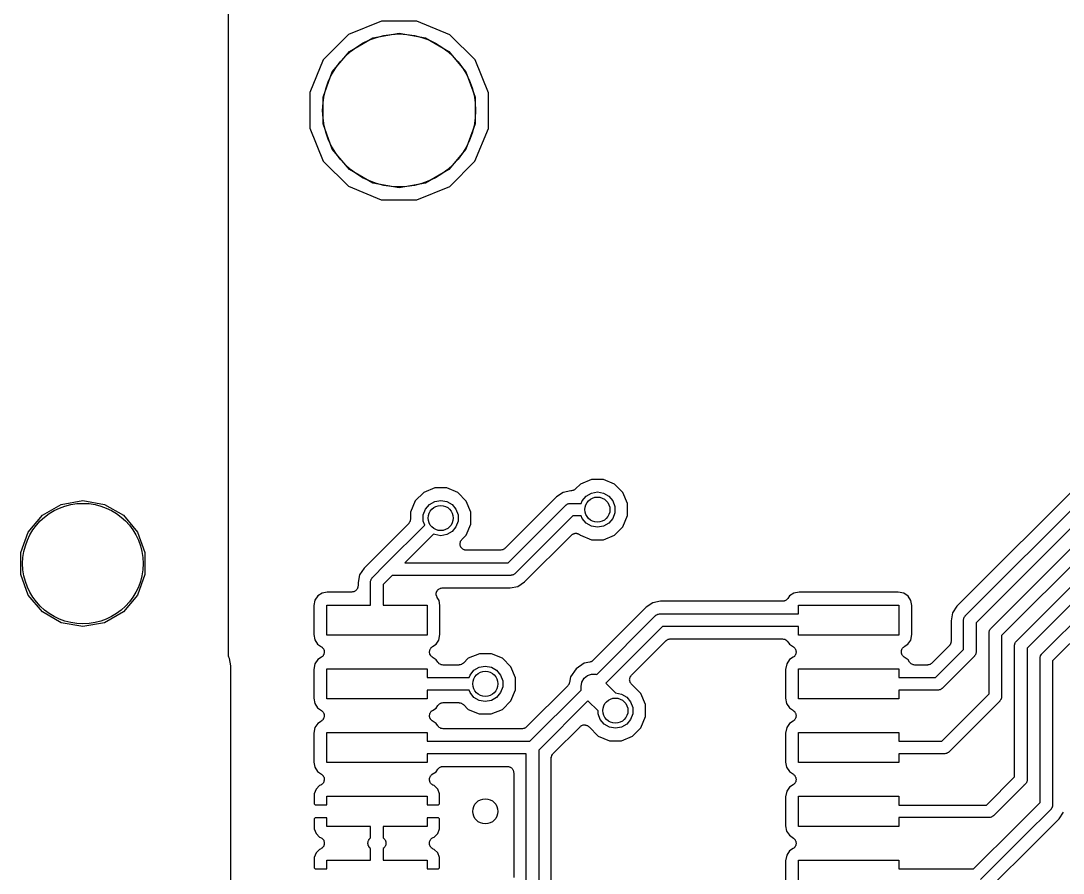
# Model space of a CAD drawing. Extents: x 95 to 175, y -109.5 to -62.3.
# Drawn here: x 95.01 to 115.78, y -100.29 to -83.31 of the extents above; entities that cross this region are included whole.
import ezdxf

# ---------------------------------------------------------------- set-up
doc = ezdxf.new("R2010")
doc.units = 0
doc.header["$MEASUREMENT"] = 0
doc.layers.add('BLACK', color=7, linetype='CONTINUOUS')

msp = doc.modelspace()

# ---------------------------------------------------------------- linework, layer by layer
at = {"layer": 'Black'}
for p, q in [((99.15, -85.4777), (99.15, -74.984)), ((128.239, -80.3993), (113.663, -94.9761)), ((113.831, -95.1616), (128.526, -80.4662)), ((128.739, -80.6064), (114.044, -95.3018)), ((114.339, -95.4156), (129.034, -80.7202)), ((129.247, -80.8604), (114.552, -95.5558)), ((114.847, -95.6696), (129.542, -80.9742)), ((129.755, -81.1144), (115.06, -95.8098)), ((115.355, -95.9236), (130.177, -81.1012)), ((130.39, -81.2414), (115.568, -96.0638)), ((102.197, -83.3177), (101.542, -83.5884)), ((102.906, -83.3183), (102.197, -83.3177)), ((103.561, -83.5902), (102.906, -83.3183)), ((101.542, -83.5884), (101.04, -84.0893)), ((101.561, -83.9219), (102.024, -83.6549)), ((102.024, -83.6549), (102.55, -83.5621)), ((102.55, -83.5621), (103.076, -83.6549)), ((103.076, -83.6549), (103.539, -83.9219)), ((104.062, -84.0919), (103.561, -83.5902)), ((101.04, -84.0893), (100.768, -84.744)), ((101.218, -84.3311), (101.561, -83.9219)), ((103.539, -83.9219), (103.882, -84.3311)), ((104.332, -84.7471), (104.062, -84.0919)), ((101.036, -84.833), (101.218, -84.3311)), ((103.882, -84.3311), (104.064, -84.833)), ((100.768, -84.744), (100.768, -85.4529)), ((101.036, -85.367), (101.036, -84.833)), ((104.064, -84.833), (104.064, -85.367)), ((104.332, -85.456), (104.332, -84.7471)), ((99.15, -95.9475), (99.15, -85.4777)), ((100.768, -85.4529), (101.038, -86.1081)), ((101.218, -85.8689), (101.036, -85.367)), ((104.064, -85.367), (103.882, -85.8689)), ((104.06, -86.1107), (104.332, -85.456)), ((101.561, -86.2781), (101.218, -85.8689)), ((103.882, -85.8689), (103.539, -86.2781)), ((101.038, -86.1081), (101.539, -86.6098)), ((103.558, -86.6116), (104.06, -86.1107)), ((102.024, -86.5451), (101.561, -86.2781)), ((103.539, -86.2781), (103.076, -86.5451)), ((102.55, -86.6379), (102.024, -86.5451)), ((103.076, -86.5451), (102.55, -86.6379)), ((101.539, -86.6098), (102.194, -86.8817)), ((102.903, -86.8823), (103.558, -86.6116)), ((102.194, -86.8817), (102.903, -86.8823)), ((106.161, -92.541), (106.063, -92.6385)), ((106.381, -92.4499), (106.161, -92.541)), ((106.62, -92.4501), (106.381, -92.4499)), ((106.84, -92.5416), (106.62, -92.4501)), ((107.009, -92.7106), (106.84, -92.5416)), ((103.039, -92.709), (102.87, -92.8777)), ((103.259, -92.6179), (103.039, -92.709)), ((103.498, -92.6181), (103.259, -92.6179)), ((103.718, -92.7096), (103.498, -92.6181)), ((103.887, -92.8786), (103.718, -92.7096)), ((105.685, -92.7935), (104.656, -93.8224)), ((105.816, -92.7058), (105.685, -92.7935)), ((105.971, -92.675), (105.816, -92.7058)), ((105.975, -92.675), (105.971, -92.675)), ((105.98, -92.6741), (105.975, -92.675)), ((105.985, -92.6745), (105.98, -92.6741)), ((106.001, -92.6703), (105.985, -92.6745)), ((106.017, -92.6675), (106.001, -92.6703)), ((106.022, -92.6647), (106.017, -92.6675)), ((106.027, -92.6633), (106.022, -92.6647)), ((106.041, -92.6539), (106.027, -92.6633)), ((106.055, -92.6458), (106.041, -92.6539)), ((106.059, -92.6416), (106.055, -92.6458)), ((106.063, -92.6385), (106.059, -92.6416)), ((106.196, -92.8743), (106.274, -92.7809)), ((106.274, -92.7809), (106.38, -92.7199)), ((106.38, -92.7199), (106.5, -92.6987)), ((106.5, -92.6987), (106.62, -92.7199)), ((106.62, -92.7199), (106.726, -92.7809)), ((106.726, -92.7809), (106.804, -92.8743)), ((107.1, -92.9312), (107.009, -92.7106)), ((95.4434, -93.1638), (95.8208, -92.9459)), ((95.8208, -92.9459), (96.25, -92.8702)), ((96.25, -92.8702), (96.6792, -92.9459)), ((96.6792, -92.9459), (97.0566, -93.1638)), ((102.87, -92.8777), (102.778, -93.0981)), ((103.074, -93.0423), (103.152, -92.9489)), ((103.152, -92.9489), (103.258, -92.8879)), ((103.258, -92.8879), (103.378, -92.8667)), ((103.378, -92.8667), (103.498, -92.8879)), ((103.498, -92.8879), (103.604, -92.9489)), ((103.604, -92.9489), (103.682, -93.0423)), ((103.978, -93.0992), (103.887, -92.8786)), ((104.723, -94.109), (105.871, -92.9616)), ((105.871, -92.9616), (105.875, -92.9585)), ((105.875, -92.9585), (105.879, -92.9542)), ((105.879, -92.9542), (105.893, -92.9461)), ((105.893, -92.9461), (105.906, -92.9367)), ((105.906, -92.9367), (105.911, -92.9353)), ((105.911, -92.9353), (105.916, -92.9325)), ((105.916, -92.9325), (105.932, -92.9297)), ((105.932, -92.9297), (105.948, -92.9255)), ((105.948, -92.9255), (105.954, -92.926)), ((105.954, -92.926), (105.959, -92.925)), ((105.959, -92.925), (106.177, -92.925)), ((106.177, -92.925), (106.196, -92.8743)), ((106.804, -92.8743), (106.846, -92.989)), ((106.846, -92.989), (106.846, -93.111)), ((107.1, -93.1699), (107.1, -92.9312)), ((95.1633, -93.4976), (95.4434, -93.1638)), ((97.0566, -93.1638), (97.3367, -93.4976)), ((102.778, -93.0981), (102.778, -93.236)), ((103.032, -93.157), (103.074, -93.0423)), ((103.032, -93.279), (103.032, -93.157)), ((103.682, -93.0423), (103.724, -93.157)), ((103.724, -93.157), (103.724, -93.279)), ((103.978, -93.3379), (103.978, -93.0992)), ((106.011, -93.175), (104.863, -94.3224)), ((106.177, -93.175), (106.011, -93.175)), ((106.196, -93.2257), (106.177, -93.175)), ((106.274, -93.3191), (106.196, -93.2257)), ((106.804, -93.2257), (106.726, -93.3191)), ((106.846, -93.111), (106.804, -93.2257)), ((107.008, -93.3903), (107.1, -93.1699)), ((102.741, -93.3243), (102.097, -93.9688)), ((102.274, -94.1456), (103.061, -93.3583)), ((102.744, -93.3198), (102.741, -93.3243)), ((102.749, -93.3163), (102.744, -93.3198)), ((102.757, -93.3022), (102.749, -93.3163)), ((102.766, -93.2887), (102.757, -93.3022)), ((102.768, -93.2835), (102.766, -93.2887)), ((102.77, -93.2788), (102.768, -93.2835)), ((102.773, -93.2626), (102.77, -93.2788)), ((102.778, -93.2468), (102.773, -93.2626)), ((102.778, -93.236), (102.777, -93.2414)), ((102.777, -93.2414), (102.778, -93.2468)), ((103.061, -93.3583), (103.032, -93.279)), ((103.682, -93.3937), (103.604, -93.4871)), ((103.724, -93.279), (103.682, -93.3937)), ((103.886, -93.5583), (103.978, -93.3379)), ((106.38, -93.3801), (106.274, -93.3191)), ((106.5, -93.4013), (106.38, -93.3801)), ((106.62, -93.3801), (106.5, -93.4013)), ((106.726, -93.3191), (106.62, -93.3801)), ((106.839, -93.559), (107.008, -93.3903)), ((95.0143, -93.9071), (95.1633, -93.4976)), ((97.3367, -93.4976), (97.4857, -93.9071)), ((103.237, -93.536), (102.664, -94.109)), ((103.258, -93.5481), (103.237, -93.536)), ((103.378, -93.5693), (103.258, -93.5481)), ((103.498, -93.5481), (103.378, -93.5693)), ((103.604, -93.4871), (103.498, -93.5481)), ((103.799, -93.6455), (103.886, -93.5583)), ((105.049, -94.4905), (105.982, -93.5574)), ((105.982, -93.5574), (105.991, -93.5511)), ((105.991, -93.5511), (105.999, -93.5433)), ((105.999, -93.5433), (106.009, -93.5387)), ((106.009, -93.5387), (106.018, -93.5325)), ((106.018, -93.5325), (106.028, -93.5296)), ((106.028, -93.5296), (106.038, -93.525)), ((106.038, -93.525), (106.049, -93.5241)), ((106.049, -93.5241), (106.059, -93.5213)), ((106.059, -93.5213), (106.07, -93.5222)), ((106.07, -93.5222), (106.081, -93.5213)), ((106.081, -93.5213), (106.092, -93.5241)), ((106.092, -93.5241), (106.103, -93.525)), ((106.103, -93.525), (106.113, -93.5297)), ((106.113, -93.5297), (106.123, -93.5325)), ((106.123, -93.5325), (106.132, -93.5388)), ((106.132, -93.5388), (106.142, -93.5434)), ((106.142, -93.5434), (106.15, -93.5512)), ((106.15, -93.5512), (106.159, -93.5575)), ((106.159, -93.5575), (106.16, -93.5584)), ((106.16, -93.5584), (106.38, -93.6499)), ((106.619, -93.6501), (106.839, -93.559)), ((103.763, -93.723), (103.764, -93.7177)), ((103.764, -93.7393), (103.763, -93.723)), ((103.764, -93.7123), (103.77, -93.6969)), ((103.764, -93.7177), (103.764, -93.7123)), ((103.764, -93.7557), (103.764, -93.7393)), ((103.766, -93.7608), (103.764, -93.7557)), ((103.767, -93.7662), (103.766, -93.7608)), ((103.773, -93.7811), (103.767, -93.7662)), ((103.77, -93.6969), (103.774, -93.6811)), ((103.779, -93.7965), (103.773, -93.7811)), ((103.774, -93.6811), (103.777, -93.6766)), ((103.777, -93.6766), (103.779, -93.6715)), ((103.779, -93.6715), (103.79, -93.6589)), ((103.783, -93.8007), (103.779, -93.7965)), ((103.785, -93.8056), (103.783, -93.8007)), ((103.796, -93.8172), (103.785, -93.8056)), ((103.79, -93.6589), (103.799, -93.6455)), ((103.807, -93.8298), (103.796, -93.8172)), ((103.812, -93.8325), (103.807, -93.8298)), ((103.816, -93.8363), (103.812, -93.8325)), ((103.83, -93.8433), (103.816, -93.8363)), ((103.845, -93.8515), (103.83, -93.8433)), ((103.85, -93.8524), (103.845, -93.8515)), ((104.611, -93.8515), (104.595, -93.8543)), ((104.615, -93.8487), (104.611, -93.8515)), ((104.621, -93.8473), (104.615, -93.8487)), ((104.634, -93.8379), (104.621, -93.8473)), ((104.648, -93.8298), (104.634, -93.8379)), ((104.652, -93.8255), (104.648, -93.8298)), ((104.656, -93.8224), (104.652, -93.8255)), ((106.38, -93.6499), (106.619, -93.6501)), ((95.0143, -94.3429), (95.0143, -93.9071)), ((97.4857, -93.9071), (97.4857, -94.3429)), ((102.097, -93.9688), (101.851, -94.2151)), ((102.097, -93.9688), (102.097, -93.9688)), ((102.097, -93.9688), (102.097, -93.9688)), ((103.855, -93.8547), (103.85, -93.8524)), ((103.871, -93.8562), (103.855, -93.8547)), ((103.887, -93.859), (103.871, -93.8562)), ((104.568, -93.859), (103.887, -93.859)), ((104.573, -93.858), (104.568, -93.859)), ((104.579, -93.8585), (104.573, -93.858)), ((104.595, -93.8543), (104.579, -93.8585)), ((101.851, -94.2151), (101.763, -94.3464)), ((102.019, -94.4006), (102.274, -94.1456)), ((102.274, -94.1456), (102.274, -94.1456)), ((102.664, -94.109), (104.15, -94.109)), ((104.15, -94.109), (104.723, -94.109)), ((95.1633, -94.7524), (95.0143, -94.3429)), ((97.4857, -94.3429), (97.3367, -94.7524)), ((101.763, -94.3464), (101.732, -94.5013)), ((101.982, -94.4781), (101.987, -94.4623)), ((101.987, -94.4623), (101.99, -94.4462)), ((101.99, -94.4462), (101.992, -94.4415)), ((101.992, -94.4415), (101.994, -94.4362)), ((101.994, -94.4362), (102.003, -94.4228)), ((102.003, -94.4228), (102.011, -94.4087)), ((102.011, -94.4087), (102.015, -94.4051)), ((102.015, -94.4051), (102.019, -94.4006)), ((102.414, -94.359), (102.232, -94.5408)), ((104.15, -94.359), (102.414, -94.359)), ((104.775, -94.359), (104.15, -94.359)), ((104.78, -94.358), (104.775, -94.359)), ((104.786, -94.3585), (104.78, -94.358)), ((104.802, -94.3543), (104.786, -94.3585)), ((104.818, -94.3515), (104.802, -94.3543)), ((104.823, -94.3487), (104.818, -94.3515)), ((104.828, -94.3473), (104.823, -94.3487)), ((104.841, -94.3379), (104.828, -94.3473)), ((104.855, -94.3298), (104.841, -94.3379)), ((104.859, -94.3255), (104.855, -94.3298)), ((104.863, -94.3224), (104.859, -94.3255)), ((101.659, -94.6796), (101.65, -94.6851)), ((101.669, -94.6759), (101.659, -94.6796)), ((101.678, -94.6689), (101.669, -94.6759)), ((101.687, -94.6634), (101.678, -94.6689)), ((101.694, -94.655), (101.687, -94.6634)), ((101.703, -94.648), (101.694, -94.655)), ((101.708, -94.6385), (101.703, -94.648)), ((101.715, -94.6302), (101.708, -94.6385)), ((101.719, -94.6199), (101.715, -94.6302)), ((101.724, -94.6104), (101.719, -94.6199)), ((101.726, -94.5996), (101.724, -94.6104)), ((101.73, -94.5894), (101.726, -94.5996)), ((101.732, -94.5677), (101.73, -94.5784)), ((101.73, -94.5784), (101.73, -94.5894)), ((101.732, -94.5013), (101.732, -94.5677)), ((101.983, -94.4836), (101.982, -94.4781)), ((101.982, -94.489), (101.983, -94.4836)), ((101.982, -94.95), (101.982, -94.489)), ((102.232, -94.5408), (102.232, -94.95)), ((103.297, -94.6947), (103.302, -94.6768)), ((103.302, -94.6768), (103.304, -94.6744)), ((103.304, -94.6744), (103.305, -94.6715)), ((103.305, -94.6715), (103.317, -94.6572)), ((103.317, -94.6572), (103.329, -94.6422)), ((103.329, -94.6422), (103.331, -94.6406)), ((103.331, -94.6406), (103.333, -94.6382)), ((103.333, -94.6382), (103.35, -94.6289)), ((103.35, -94.6289), (103.365, -94.6187)), ((103.365, -94.6187), (103.368, -94.6181)), ((103.368, -94.6181), (103.371, -94.6165)), ((103.371, -94.6165), (103.389, -94.6133)), ((103.389, -94.6133), (103.408, -94.6091)), ((103.408, -94.6091), (103.411, -94.6095)), ((103.411, -94.6095), (103.414, -94.609)), ((103.414, -94.609), (104.763, -94.609)), ((104.763, -94.609), (104.918, -94.5782)), ((104.918, -94.5782), (105.049, -94.4905)), ((95.4434, -95.0862), (95.1633, -94.7524)), ((97.3367, -94.7524), (97.0566, -95.0862)), ((100.872, -94.8509), (100.85, -94.9625)), ((100.929, -94.7674), (100.872, -94.8509)), ((101.015, -94.7121), (100.929, -94.7674)), ((101.119, -94.6927), (101.015, -94.7121)), ((101.607, -94.6927), (101.119, -94.6927)), ((101.618, -94.6908), (101.607, -94.6927)), ((101.629, -94.6908), (101.618, -94.6908)), ((101.639, -94.687), (101.629, -94.6908)), ((101.65, -94.6851), (101.639, -94.687)), ((103.29, -94.7182), (103.291, -94.7153)), ((103.291, -94.737), (103.29, -94.7182)), ((103.291, -94.7123), (103.297, -94.6947)), ((103.291, -94.7153), (103.291, -94.7123)), ((103.291, -94.7557), (103.291, -94.737)), ((103.292, -94.7586), (103.291, -94.7557)), ((103.292, -94.7616), (103.292, -94.7586)), ((103.299, -94.7789), (103.292, -94.7616)), ((103.305, -94.7965), (103.299, -94.7789)), ((103.307, -94.7988), (103.305, -94.7965)), ((103.309, -94.8016), (103.307, -94.7988)), ((103.345, -94.8581), (103.309, -94.8016)), ((103.364, -94.9617), (103.345, -94.8581)), ((107.759, -94.875), (107.604, -94.9058)), ((110.19, -94.875), (107.759, -94.875)), ((110.207, -94.872), (110.19, -94.875)), ((110.224, -94.8704), (110.207, -94.872)), ((110.228, -94.8683), (110.224, -94.8704)), ((110.233, -94.8675), (110.228, -94.8683)), ((110.247, -94.8589), (110.233, -94.8675)), ((110.263, -94.8516), (110.247, -94.8589)), ((110.266, -94.8481), (110.263, -94.8516)), ((110.27, -94.8458), (110.266, -94.8481)), ((110.281, -94.8327), (110.27, -94.8458)), ((110.293, -94.8205), (110.281, -94.8327)), ((110.329, -94.7674), (110.293, -94.8205)), ((110.415, -94.7121), (110.329, -94.7674)), ((110.519, -94.6927), (110.415, -94.7121)), ((112.494, -94.6927), (110.519, -94.6927)), ((112.606, -94.7153), (112.494, -94.6927)), ((112.69, -94.7723), (112.606, -94.7153)), ((112.745, -94.8581), (112.69, -94.7723)), ((112.764, -94.9617), (112.745, -94.8581)), ((95.8208, -95.3041), (95.4434, -95.0862)), ((97.0566, -95.0862), (96.6792, -95.3041)), ((100.85, -94.9625), (100.85, -95.5383)), ((101.107, -95.55), (101.107, -94.95)), ((101.107, -94.95), (101.982, -94.95)), ((102.232, -94.95), (103.107, -94.95)), ((103.107, -94.95), (103.107, -95.55)), ((103.364, -95.5375), (103.364, -94.9617)), ((107.473, -94.9935), (106.412, -96.0546)), ((107.604, -94.9058), (107.473, -94.9935)), ((110.507, -95.125), (110.507, -94.95)), ((110.507, -94.95), (112.507, -94.95)), ((112.507, -94.95), (112.507, -95.55)), ((112.764, -95.5375), (112.764, -94.9617)), ((113.663, -94.9761), (113.575, -95.1074)), ((96.25, -95.3798), (95.8208, -95.3041)), ((96.6792, -95.3041), (96.25, -95.3798)), ((106.488, -96.3315), (107.658, -95.1616)), ((107.658, -95.1616), (107.663, -95.1585)), ((107.663, -95.1585), (107.666, -95.1542)), ((107.666, -95.1542), (107.681, -95.1461)), ((107.681, -95.1461), (107.694, -95.1367)), ((107.694, -95.1367), (107.699, -95.1353)), ((107.699, -95.1353), (107.704, -95.1325)), ((107.704, -95.1325), (107.72, -95.1297)), ((107.72, -95.1297), (107.736, -95.1255)), ((107.736, -95.1255), (107.741, -95.126)), ((107.741, -95.126), (107.747, -95.125)), ((107.747, -95.125), (110.507, -95.125)), ((113.575, -95.1074), (113.544, -95.2623)), ((113.544, -95.2623), (113.544, -95.6779)), ((113.794, -95.2391), (113.799, -95.2233)), ((113.795, -95.2446), (113.794, -95.2391)), ((113.794, -95.25), (113.795, -95.2446)), ((113.794, -95.8332), (113.794, -95.25)), ((113.799, -95.2233), (113.802, -95.2072)), ((113.802, -95.2072), (113.804, -95.2025)), ((113.804, -95.2025), (113.806, -95.1972)), ((113.806, -95.1972), (113.815, -95.1838)), ((113.815, -95.1838), (113.823, -95.1697)), ((113.823, -95.1697), (113.827, -95.1661)), ((113.827, -95.1661), (113.831, -95.1616)), ((114.044, -95.3018), (114.044, -95.885)), ((107.799, -95.375), (106.666, -96.5078)), ((110.507, -95.375), (107.799, -95.375)), ((110.507, -95.55), (110.507, -95.375)), ((114.302, -95.4931), (114.307, -95.4773)), ((114.303, -95.4986), (114.302, -95.4931)), ((114.302, -95.504), (114.303, -95.4986)), ((114.302, -96.7222), (114.302, -95.504)), ((114.307, -95.4773), (114.31, -95.4612)), ((114.31, -95.4612), (114.312, -95.4565)), ((114.312, -95.4565), (114.314, -95.4512)), ((114.314, -95.4512), (114.323, -95.4378)), ((114.323, -95.4378), (114.331, -95.4237)), ((114.331, -95.4237), (114.335, -95.4201)), ((114.335, -95.4201), (114.339, -95.4156)), ((100.85, -95.5383), (100.869, -95.6419)), ((100.869, -95.6419), (100.924, -95.7277)), ((103.107, -95.55), (101.107, -95.55)), ((103.285, -95.7326), (103.342, -95.6491)), ((103.342, -95.6491), (103.364, -95.5375)), ((107.178, -96.3495), (107.866, -95.6616)), ((107.866, -95.6616), (107.87, -95.6585)), ((107.87, -95.6585), (107.874, -95.6542)), ((107.874, -95.6542), (107.888, -95.6461)), ((107.888, -95.6461), (107.901, -95.6367)), ((107.901, -95.6367), (107.906, -95.6353)), ((107.906, -95.6353), (107.911, -95.6325)), ((107.911, -95.6325), (107.927, -95.6297)), ((107.927, -95.6297), (107.943, -95.6255)), ((107.943, -95.6255), (107.948, -95.626)), ((107.948, -95.626), (107.954, -95.625)), ((107.954, -95.625), (110.19, -95.625)), ((110.19, -95.625), (110.209, -95.6283)), ((110.209, -95.6283), (110.227, -95.6306)), ((110.227, -95.6306), (110.23, -95.632)), ((110.23, -95.632), (110.233, -95.6325)), ((110.233, -95.6325), (110.249, -95.6419)), ((110.249, -95.6419), (110.266, -95.6505)), ((110.266, -95.6505), (110.268, -95.6527)), ((110.268, -95.6527), (110.27, -95.6542)), ((110.27, -95.6542), (110.282, -95.6686)), ((110.282, -95.6686), (110.295, -95.6824)), ((110.295, -95.6824), (110.324, -95.7277)), ((112.507, -95.55), (110.507, -95.55)), ((112.685, -95.7326), (112.742, -95.6491)), ((112.742, -95.6491), (112.764, -95.5375)), ((113.536, -95.7206), (113.534, -95.7254)), ((113.539, -95.7046), (113.536, -95.7206)), ((113.544, -95.6888), (113.539, -95.7046)), ((113.544, -95.6779), (113.543, -95.6833)), ((113.543, -95.6833), (113.544, -95.6888)), ((114.552, -95.5558), (114.552, -96.774)), ((114.815, -95.7313), (114.818, -95.7152)), ((114.818, -95.7152), (114.82, -95.7105)), ((114.82, -95.7105), (114.822, -95.7052)), ((114.822, -95.7052), (114.831, -95.6918)), ((114.831, -95.6918), (114.839, -95.6777)), ((114.839, -95.6777), (114.843, -95.6741)), ((114.843, -95.6741), (114.847, -95.6696)), ((100.924, -95.7277), (101.005, -95.7825)), ((101.005, -95.7825), (101.015, -95.7923)), ((101.015, -95.7923), (101.026, -95.8008)), ((101.026, -95.8008), (101.03, -95.8074)), ((101.03, -95.8074), (101.036, -95.8128)), ((101.036, -95.8128), (101.042, -95.8255)), ((101.042, -95.8255), (101.049, -95.8373)), ((101.049, -95.8373), (101.051, -95.8449)), ((101.053, -95.9227), (101.05, -95.9297)), ((101.051, -95.8449), (101.054, -95.8519)), ((101.055, -95.9088), (101.053, -95.9227)), ((101.054, -95.8519), (101.056, -95.8659)), ((101.059, -95.8951), (101.055, -95.9088)), ((101.056, -95.8659), (101.059, -95.8797)), ((101.059, -95.8797), (101.058, -95.8874)), ((101.058, -95.8874), (101.059, -95.8951)), ((103.155, -95.8749), (103.159, -95.8612)), ((103.156, -95.8826), (103.155, -95.8749)), ((103.155, -95.8903), (103.156, -95.8826)), ((103.158, -95.9041), (103.155, -95.8903)), ((103.16, -95.9181), (103.158, -95.9041)), ((103.159, -95.8612), (103.161, -95.8473)), ((103.163, -95.9251), (103.16, -95.9181)), ((103.161, -95.8473), (103.164, -95.8403)), ((103.165, -95.9327), (103.163, -95.9251)), ((103.164, -95.8403), (103.166, -95.8328)), ((103.166, -95.8328), (103.174, -95.8212)), ((103.174, -95.8212), (103.18, -95.8087)), ((103.18, -95.8087), (103.186, -95.8034)), ((103.186, -95.8034), (103.191, -95.7969)), ((103.191, -95.7969), (103.202, -95.7888)), ((103.202, -95.7888), (103.212, -95.7792)), ((103.212, -95.7792), (103.285, -95.7326)), ((104.148, -95.9199), (103.928, -96.011)), ((104.387, -95.9201), (104.148, -95.9199)), ((104.607, -96.0116), (104.387, -95.9201)), ((110.324, -95.7277), (110.405, -95.7825)), ((110.405, -95.7825), (110.415, -95.7923)), ((110.415, -95.7923), (110.426, -95.8008)), ((110.426, -95.8008), (110.43, -95.8074)), ((110.43, -95.8074), (110.436, -95.8128)), ((110.436, -95.8128), (110.442, -95.8255)), ((110.442, -95.8255), (110.449, -95.8373)), ((110.449, -95.8373), (110.451, -95.8449)), ((110.453, -95.9227), (110.45, -95.9297)), ((110.451, -95.8449), (110.454, -95.8519)), ((110.455, -95.9088), (110.453, -95.9227)), ((110.454, -95.8519), (110.456, -95.8659)), ((110.459, -95.8951), (110.455, -95.9088)), ((110.456, -95.8659), (110.459, -95.8797)), ((110.459, -95.8797), (110.458, -95.8874)), ((110.458, -95.8874), (110.459, -95.8951)), ((112.555, -95.8749), (112.559, -95.8612)), ((112.556, -95.8826), (112.555, -95.8749)), ((112.555, -95.8903), (112.556, -95.8826)), ((112.558, -95.9041), (112.555, -95.8903)), ((112.56, -95.9181), (112.558, -95.9041)), ((112.559, -95.8612), (112.561, -95.8473)), ((112.563, -95.9251), (112.56, -95.9181)), ((112.561, -95.8473), (112.564, -95.8403)), ((112.565, -95.9327), (112.563, -95.9251)), ((112.564, -95.8403), (112.566, -95.8328)), ((112.566, -95.8328), (112.574, -95.8212)), ((112.574, -95.8212), (112.58, -95.8087)), ((112.58, -95.8087), (112.586, -95.8034)), ((112.586, -95.8034), (112.591, -95.7969)), ((112.591, -95.7969), (112.602, -95.7888)), ((112.602, -95.7888), (112.612, -95.7792)), ((112.612, -95.7792), (112.685, -95.7326)), ((113.507, -95.7663), (113.165, -96.1084)), ((113.232, -96.395), (113.794, -95.8332)), ((113.511, -95.7618), (113.507, -95.7663)), ((113.515, -95.7582), (113.511, -95.7618)), ((113.523, -95.7441), (113.515, -95.7582)), ((113.532, -95.7307), (113.523, -95.7441)), ((113.534, -95.7254), (113.532, -95.7307)), ((114.036, -95.9278), (114.034, -95.9325)), ((114.039, -95.9117), (114.036, -95.9278)), ((114.044, -95.8959), (114.039, -95.9117)), ((114.044, -95.885), (114.043, -95.8904)), ((114.043, -95.8904), (114.044, -95.8959)), ((114.81, -95.7471), (114.815, -95.7313)), ((114.811, -95.7526), (114.81, -95.7471)), ((114.81, -95.758), (114.811, -95.7526)), ((114.81, -98.3732), (114.81, -95.758)), ((115.06, -95.8098), (115.06, -98.433)), ((115.347, -95.9317), (115.351, -95.9281)), ((115.351, -95.9281), (115.355, -95.9236)), ((99.1526, -95.9623), (99.15, -95.9475)), ((99.1536, -95.9772), (99.1526, -95.9623)), ((99.1563, -95.9835), (99.1536, -95.9772)), ((99.1575, -95.9903), (99.1563, -95.9835)), ((99.165, -96.0032), (99.1575, -95.9903)), ((99.1711, -96.017), (99.165, -96.0032)), ((99.2, -96.1623), (99.1711, -96.017)), ((99.1711, -96.017), (99.1711, -96.017)), ((100.872, -96.1209), (100.85, -96.2325)), ((100.929, -96.0373), (100.872, -96.1209)), ((101.002, -95.9908), (100.929, -96.0373)), ((101.012, -95.9812), (101.002, -95.9908)), ((101.023, -95.9731), (101.012, -95.9812)), ((101.028, -95.9666), (101.023, -95.9731)), ((101.034, -95.9613), (101.028, -95.9666)), ((101.04, -95.9488), (101.034, -95.9613)), ((101.048, -95.9372), (101.04, -95.9488)), ((101.05, -95.9297), (101.048, -95.9372)), ((103.172, -95.9445), (103.165, -95.9327)), ((103.178, -95.9572), (103.172, -95.9445)), ((103.184, -95.9626), (103.178, -95.9572)), ((103.188, -95.9692), (103.184, -95.9626)), ((103.199, -95.9777), (103.188, -95.9692)), ((103.209, -95.9875), (103.199, -95.9777)), ((103.29, -96.0423), (103.209, -95.9875)), ((103.319, -96.0876), (103.29, -96.0423)), ((103.332, -96.1014), (103.319, -96.0876)), ((103.344, -96.1158), (103.332, -96.1014)), ((103.346, -96.1173), (103.344, -96.1158)), ((103.348, -96.1195), (103.346, -96.1173)), ((103.365, -96.1281), (103.348, -96.1195)), ((103.381, -96.1375), (103.365, -96.1281)), ((103.789, -96.1347), (103.784, -96.1375)), ((103.794, -96.1333), (103.789, -96.1347)), ((103.808, -96.1239), (103.794, -96.1333)), ((103.822, -96.1158), (103.808, -96.1239)), ((103.826, -96.1116), (103.822, -96.1158)), ((103.83, -96.1085), (103.826, -96.1116)), ((103.928, -96.011), (103.83, -96.1085)), ((104.776, -96.1806), (104.607, -96.0116)), ((106.236, -96.1111), (106.074, -96.219)), ((106.348, -96.0888), (106.236, -96.1111)), ((106.362, -96.0834), (106.348, -96.0888)), ((106.376, -96.0795), (106.362, -96.0834)), ((106.382, -96.0755), (106.376, -96.0795)), ((106.388, -96.0731), (106.382, -96.0755)), ((106.4, -96.0632), (106.388, -96.0731)), ((106.412, -96.0546), (106.4, -96.0632)), ((110.272, -96.1209), (110.25, -96.2325)), ((110.329, -96.0373), (110.272, -96.1209)), ((110.402, -95.9908), (110.329, -96.0373)), ((110.412, -95.9812), (110.402, -95.9908)), ((110.423, -95.9731), (110.412, -95.9812)), ((110.428, -95.9666), (110.423, -95.9731)), ((110.434, -95.9613), (110.428, -95.9666)), ((110.44, -95.9488), (110.434, -95.9613)), ((110.448, -95.9372), (110.44, -95.9488)), ((110.45, -95.9297), (110.448, -95.9372)), ((112.572, -95.9445), (112.565, -95.9327)), ((112.578, -95.9572), (112.572, -95.9445)), ((112.584, -95.9626), (112.578, -95.9572)), ((112.588, -95.9692), (112.584, -95.9626)), ((112.599, -95.9777), (112.588, -95.9692)), ((112.609, -95.9875), (112.599, -95.9777)), ((112.69, -96.0423), (112.609, -95.9875)), ((112.719, -96.0876), (112.69, -96.0423)), ((112.732, -96.1014), (112.719, -96.0876)), ((112.744, -96.1158), (112.732, -96.1014)), ((112.746, -96.1173), (112.744, -96.1158)), ((112.748, -96.1195), (112.746, -96.1173)), ((112.765, -96.1281), (112.748, -96.1195)), ((112.781, -96.1375), (112.765, -96.1281)), ((113.124, -96.1347), (113.12, -96.1375)), ((113.13, -96.1333), (113.124, -96.1347)), ((113.143, -96.1239), (113.13, -96.1333)), ((113.157, -96.1158), (113.143, -96.1239)), ((113.161, -96.1115), (113.157, -96.1158)), ((113.165, -96.1084), (113.161, -96.1115)), ((114.007, -95.9734), (113.372, -96.6084)), ((114.011, -95.9689), (114.007, -95.9734)), ((114.015, -95.9653), (114.011, -95.9689)), ((114.023, -95.9512), (114.015, -95.9653)), ((114.032, -95.9378), (114.023, -95.9512)), ((114.034, -95.9325), (114.032, -95.9378)), ((115.318, -96.0011), (115.323, -95.9853)), ((115.319, -96.0066), (115.318, -96.0011)), ((115.318, -96.012), (115.319, -96.0066)), ((115.318, -98.679), (115.318, -96.012)), ((115.323, -95.9853), (115.326, -95.9692)), ((115.326, -95.9692), (115.328, -95.9645)), ((115.328, -95.9645), (115.33, -95.9592)), ((115.33, -95.9592), (115.339, -95.9458)), ((115.339, -95.9458), (115.347, -95.9317)), ((115.568, -96.0638), (115.568, -98.679)), ((99.2, -99.1557), (99.2, -96.1623)), ((100.85, -96.2325), (100.85, -96.8083)), ((101.107, -96.82), (101.107, -96.22)), ((101.107, -96.22), (103.107, -96.22)), ((103.107, -96.22), (103.107, -96.395)), ((103.384, -96.138), (103.381, -96.1375)), ((103.387, -96.1394), (103.384, -96.138)), ((103.405, -96.1417), (103.387, -96.1394)), ((103.424, -96.145), (103.405, -96.1417)), ((103.742, -96.145), (103.424, -96.145)), ((103.747, -96.1441), (103.742, -96.145)), ((103.752, -96.1445), (103.747, -96.1441)), ((103.768, -96.1403), (103.752, -96.1445)), ((103.784, -96.1375), (103.768, -96.1403)), ((103.963, -96.3443), (104.041, -96.2509)), ((104.041, -96.2509), (104.147, -96.1899)), ((104.147, -96.1899), (104.267, -96.1687)), ((104.267, -96.1687), (104.387, -96.1899)), ((104.387, -96.1899), (104.493, -96.2509)), ((104.493, -96.2509), (104.571, -96.3443)), ((104.867, -96.4012), (104.776, -96.1806)), ((106.074, -96.219), (105.966, -96.3804)), ((106.301, -96.3543), (106.383, -96.3246)), ((106.383, -96.3246), (106.469, -96.3246)), ((106.469, -96.3246), (106.488, -96.3315)), ((110.25, -96.2325), (110.25, -96.8083)), ((110.507, -96.82), (110.507, -96.22)), ((110.507, -96.22), (112.507, -96.22)), ((112.507, -96.22), (112.507, -96.395)), ((112.784, -96.138), (112.781, -96.1375)), ((112.787, -96.1394), (112.784, -96.138)), ((112.805, -96.1417), (112.787, -96.1394)), ((112.824, -96.145), (112.805, -96.1417)), ((113.077, -96.145), (112.824, -96.145)), ((113.082, -96.144), (113.077, -96.145)), ((113.088, -96.1445), (113.082, -96.144)), ((113.104, -96.1403), (113.088, -96.1445)), ((113.12, -96.1375), (113.104, -96.1403)), ((103.107, -96.395), (103.944, -96.395)), ((103.944, -96.395), (103.963, -96.3443)), ((104.571, -96.3443), (104.613, -96.459)), ((104.613, -96.459), (104.613, -96.581)), ((104.867, -96.6399), (104.867, -96.4012)), ((105.918, -96.5444), (105.91, -96.5567)), ((105.928, -96.5332), (105.918, -96.5444)), ((105.931, -96.5268), (105.928, -96.5332)), ((105.935, -96.5211), (105.931, -96.5268)), ((105.939, -96.5067), (105.935, -96.5211)), ((105.944, -96.4927), (105.939, -96.5067)), ((105.966, -96.3804), (105.944, -96.4927)), ((106.176, -96.5708), (106.191, -96.4853)), ((106.191, -96.4853), (106.234, -96.4101)), ((106.234, -96.4101), (106.301, -96.3543)), ((106.666, -96.5078), (106.86, -96.7025)), ((107.141, -96.427), (107.144, -96.419)), ((107.143, -96.4405), (107.141, -96.427)), ((107.142, -96.4541), (107.143, -96.4405)), ((107.145, -96.462), (107.142, -96.4541)), ((107.144, -96.4107), (107.149, -96.3982)), ((107.144, -96.419), (107.144, -96.4107)), ((107.145, -96.4702), (107.145, -96.462)), ((107.151, -96.4826), (107.145, -96.4702)), ((107.149, -96.3982), (107.153, -96.3851)), ((107.155, -96.4955), (107.151, -96.4826)), ((107.153, -96.3851), (107.157, -96.3783)), ((107.16, -96.5021), (107.155, -96.4955)), ((107.157, -96.3783), (107.161, -96.3706)), ((107.164, -96.5096), (107.16, -96.5021)), ((107.161, -96.3706), (107.17, -96.3606)), ((107.173, -96.5192), (107.164, -96.5096)), ((107.17, -96.3606), (107.178, -96.3495)), ((107.181, -96.53), (107.173, -96.5192)), ((107.186, -96.5328), (107.181, -96.53)), ((107.367, -96.714), (107.186, -96.5328)), ((112.507, -96.395), (113.232, -96.395)), ((103.944, -96.645), (103.107, -96.645)), ((103.107, -96.645), (103.107, -96.82)), ((103.963, -96.6957), (103.944, -96.645)), ((104.041, -96.7891), (103.963, -96.6957)), ((104.571, -96.6957), (104.493, -96.7891)), ((104.613, -96.581), (104.571, -96.6957)), ((104.775, -96.8603), (104.867, -96.6399)), ((105.91, -96.5567), (105.088, -97.3784)), ((105.155, -97.665), (106.177, -96.643)), ((106.176, -96.6216), (106.176, -96.5708)), ((106.178, -96.6324), (106.176, -96.6216)), ((106.177, -96.643), (106.178, -96.6324)), ((106.86, -96.7025), (106.978, -96.7233)), ((106.978, -96.7233), (107.084, -96.7843)), ((107.458, -96.9346), (107.367, -96.714)), ((113.284, -96.645), (112.507, -96.645)), ((112.507, -96.645), (112.507, -96.82)), ((113.289, -96.644), (113.284, -96.645)), ((113.295, -96.6445), (113.289, -96.644)), ((113.311, -96.6403), (113.295, -96.6445)), ((113.327, -96.6375), (113.311, -96.6403)), ((113.332, -96.6347), (113.327, -96.6375)), ((113.337, -96.6333), (113.332, -96.6347)), ((113.35, -96.6239), (113.337, -96.6333)), ((113.364, -96.6158), (113.35, -96.6239)), ((113.359, -97.665), (114.302, -96.7222)), ((113.368, -96.6115), (113.364, -96.6158)), ((113.372, -96.6084), (113.368, -96.6115)), ((100.85, -96.8083), (100.869, -96.9119)), ((100.869, -96.9119), (100.924, -96.9977)), ((103.107, -96.82), (101.107, -96.82)), ((103.285, -97.0027), (103.321, -96.9495)), ((103.321, -96.9495), (103.333, -96.9373)), ((103.333, -96.9373), (103.344, -96.9242)), ((103.344, -96.9242), (103.348, -96.9219)), ((103.348, -96.9219), (103.351, -96.9184)), ((103.351, -96.9184), (103.367, -96.9111)), ((103.367, -96.9111), (103.381, -96.9025)), ((103.381, -96.9025), (103.386, -96.9017)), ((103.386, -96.9017), (103.39, -96.8996)), ((103.39, -96.8996), (103.407, -96.898)), ((103.407, -96.898), (103.424, -96.895)), ((103.424, -96.895), (103.742, -96.895)), ((103.742, -96.895), (103.747, -96.896)), ((103.747, -96.896), (103.753, -96.8955)), ((103.753, -96.8955), (103.768, -96.8997)), ((103.768, -96.8997), (103.784, -96.9025)), ((103.784, -96.9025), (103.789, -96.9053)), ((103.789, -96.9053), (103.795, -96.9068)), ((103.795, -96.9068), (103.808, -96.9161)), ((103.808, -96.9161), (103.822, -96.9242)), ((103.822, -96.9242), (103.826, -96.9285)), ((103.826, -96.9285), (103.83, -96.9317)), ((103.83, -96.9317), (103.927, -97.0284)), ((104.147, -96.8501), (104.041, -96.7891)), ((104.267, -96.8713), (104.147, -96.8501)), ((104.387, -96.8501), (104.267, -96.8713)), ((104.493, -96.7891), (104.387, -96.8501)), ((104.606, -97.029), (104.775, -96.8603)), ((106.312, -96.8614), (105.332, -97.8418)), ((106.512, -97.061), (106.312, -96.8614)), ((107.084, -96.7843), (107.162, -96.8777)), ((107.162, -96.8777), (107.204, -96.9924)), ((107.458, -97.1733), (107.458, -96.9346)), ((110.25, -96.8083), (110.269, -96.9119)), ((110.269, -96.9119), (110.324, -96.9977)), ((112.507, -96.82), (110.507, -96.82)), ((114.515, -96.8624), (113.499, -97.8784)), ((114.519, -96.8579), (114.515, -96.8624)), ((114.523, -96.8543), (114.519, -96.8579)), ((114.531, -96.8402), (114.523, -96.8543)), ((114.54, -96.8268), (114.531, -96.8402)), ((114.542, -96.8215), (114.54, -96.8268)), ((114.544, -96.8168), (114.542, -96.8215)), ((114.547, -96.8007), (114.544, -96.8168)), ((114.552, -96.7849), (114.547, -96.8007)), ((114.552, -96.774), (114.551, -96.7794)), ((114.551, -96.7794), (114.552, -96.7849)), ((100.924, -96.9977), (101.005, -97.0525)), ((101.005, -97.0525), (101.015, -97.0623)), ((101.015, -97.0623), (101.026, -97.0708)), ((101.026, -97.0708), (101.03, -97.0774)), ((101.03, -97.0774), (101.036, -97.0828)), ((101.036, -97.0828), (101.042, -97.0955)), ((101.042, -97.0955), (101.049, -97.1073)), ((101.049, -97.1073), (101.051, -97.1149)), ((101.051, -97.1149), (101.054, -97.1219)), ((101.054, -97.1219), (101.056, -97.1359)), ((101.059, -97.1651), (101.055, -97.1788)), ((101.056, -97.1359), (101.059, -97.1497)), ((101.059, -97.1497), (101.058, -97.1574)), ((101.058, -97.1574), (101.059, -97.1651)), ((103.155, -97.1449), (103.159, -97.1312)), ((103.156, -97.1526), (103.155, -97.1449)), ((103.155, -97.1603), (103.156, -97.1526)), ((103.158, -97.1741), (103.155, -97.1603)), ((103.16, -97.1881), (103.158, -97.1741)), ((103.159, -97.1312), (103.161, -97.1173)), ((103.161, -97.1173), (103.164, -97.1103)), ((103.164, -97.1103), (103.166, -97.1028)), ((103.166, -97.1028), (103.174, -97.0912)), ((103.174, -97.0912), (103.18, -97.0787)), ((103.18, -97.0787), (103.186, -97.0734)), ((103.186, -97.0734), (103.191, -97.0669)), ((103.191, -97.0669), (103.202, -97.0588)), ((103.202, -97.0588), (103.212, -97.0492)), ((103.212, -97.0492), (103.285, -97.0027)), ((103.927, -97.0284), (104.147, -97.1199)), ((104.147, -97.1199), (104.386, -97.1201)), ((104.386, -97.1201), (104.606, -97.029)), ((106.512, -97.1144), (106.512, -97.061)), ((106.554, -97.2291), (106.512, -97.1144)), ((107.204, -97.1144), (107.162, -97.2291)), ((107.204, -96.9924), (107.204, -97.1144)), ((107.366, -97.3937), (107.458, -97.1733)), ((110.324, -96.9977), (110.405, -97.0525)), ((110.405, -97.0525), (110.415, -97.0623)), ((110.415, -97.0623), (110.426, -97.0708)), ((110.426, -97.0708), (110.43, -97.0774)), ((110.43, -97.0774), (110.436, -97.0828)), ((110.436, -97.0828), (110.442, -97.0955)), ((110.442, -97.0955), (110.449, -97.1073)), ((110.449, -97.1073), (110.451, -97.1149)), ((110.451, -97.1149), (110.454, -97.1219)), ((110.454, -97.1219), (110.456, -97.1359)), ((110.459, -97.1651), (110.455, -97.1788)), ((110.456, -97.1359), (110.459, -97.1497)), ((110.459, -97.1497), (110.458, -97.1574)), ((110.458, -97.1574), (110.459, -97.1651)), ((100.929, -97.3073), (100.872, -97.3909)), ((101.002, -97.2608), (100.929, -97.3073)), ((101.012, -97.2512), (101.002, -97.2608)), ((101.023, -97.243), (101.012, -97.2512)), ((101.028, -97.2366), (101.023, -97.243)), ((101.034, -97.2313), (101.028, -97.2366)), ((101.04, -97.2188), (101.034, -97.2313)), ((101.048, -97.2072), (101.04, -97.2188)), ((101.05, -97.1997), (101.048, -97.2072)), ((101.053, -97.1927), (101.05, -97.1997)), ((101.055, -97.1788), (101.053, -97.1927)), ((103.163, -97.1951), (103.16, -97.1881)), ((103.165, -97.2027), (103.163, -97.1951)), ((103.172, -97.2145), (103.165, -97.2027)), ((103.178, -97.2272), (103.172, -97.2145)), ((103.184, -97.2326), (103.178, -97.2272)), ((103.188, -97.2392), (103.184, -97.2326)), ((103.199, -97.2477), (103.188, -97.2392)), ((103.209, -97.2575), (103.199, -97.2477)), ((103.29, -97.3123), (103.209, -97.2575)), ((103.319, -97.3576), (103.29, -97.3123)), ((103.332, -97.3714), (103.319, -97.3576)), ((103.344, -97.3858), (103.332, -97.3714)), ((105.084, -97.3815), (105.08, -97.3858)), ((105.088, -97.3784), (105.084, -97.3815)), ((105.618, -97.9087), (106.154, -97.3734)), ((106.154, -97.3734), (106.165, -97.3656)), ((106.165, -97.3656), (106.175, -97.3563)), ((106.175, -97.3563), (106.183, -97.3532)), ((106.183, -97.3532), (106.189, -97.3485)), ((106.189, -97.3485), (106.202, -97.345)), ((106.202, -97.345), (106.215, -97.3397)), ((106.215, -97.3397), (106.223, -97.3394)), ((106.223, -97.3394), (106.231, -97.3373)), ((106.231, -97.3373), (106.245, -97.3385)), ((106.245, -97.3385), (106.259, -97.3379)), ((106.259, -97.3379), (106.266, -97.3404)), ((106.266, -97.3404), (106.274, -97.3411)), ((106.274, -97.3411), (106.287, -97.3469)), ((106.287, -97.3469), (106.3, -97.351)), ((106.3, -97.351), (106.306, -97.356)), ((106.306, -97.356), (106.314, -97.3594)), ((106.314, -97.3594), (106.323, -97.3691)), ((106.323, -97.3691), (106.334, -97.3774)), ((106.334, -97.3774), (106.336, -97.3798)), ((106.336, -97.3798), (106.517, -97.5618)), ((106.632, -97.3225), (106.554, -97.2291)), ((106.738, -97.3835), (106.632, -97.3225)), ((107.084, -97.3225), (106.978, -97.3835)), ((107.162, -97.2291), (107.084, -97.3225)), ((110.329, -97.3073), (110.272, -97.3909)), ((110.402, -97.2608), (110.329, -97.3073)), ((110.412, -97.2512), (110.402, -97.2608)), ((110.423, -97.243), (110.412, -97.2512)), ((110.428, -97.2366), (110.423, -97.243)), ((110.434, -97.2313), (110.428, -97.2366)), ((110.44, -97.2188), (110.434, -97.2313)), ((110.448, -97.2072), (110.44, -97.2188)), ((110.45, -97.1997), (110.448, -97.2072)), ((110.453, -97.1927), (110.45, -97.1997)), ((110.455, -97.1788), (110.453, -97.1927)), ((100.872, -97.3909), (100.85, -97.5025)), ((100.85, -97.5025), (100.85, -98.0783)), ((101.107, -98.09), (101.107, -97.49)), ((101.107, -97.49), (103.107, -97.49)), ((103.107, -97.49), (103.107, -97.665)), ((103.346, -97.3873), (103.344, -97.3858)), ((103.348, -97.3895), (103.346, -97.3873)), ((103.365, -97.3981), (103.348, -97.3895)), ((103.381, -97.4075), (103.365, -97.3981)), ((103.384, -97.408), (103.381, -97.4075)), ((103.387, -97.4094), (103.384, -97.408)), ((103.405, -97.4117), (103.387, -97.4094)), ((103.424, -97.415), (103.405, -97.4117)), ((105, -97.415), (103.424, -97.415)), ((105.005, -97.414), (105, -97.415)), ((105.011, -97.4145), (105.005, -97.414)), ((105.026, -97.4103), (105.011, -97.4145)), ((105.042, -97.4075), (105.026, -97.4103)), ((105.047, -97.4047), (105.042, -97.4075)), ((105.053, -97.4033), (105.047, -97.4047)), ((105.066, -97.3939), (105.053, -97.4033)), ((105.08, -97.3858), (105.066, -97.3939)), ((106.517, -97.5618), (106.738, -97.6533)), ((106.858, -97.4047), (106.738, -97.3835)), ((106.978, -97.3835), (106.858, -97.4047)), ((106.977, -97.6535), (107.197, -97.5624)), ((107.197, -97.5624), (107.366, -97.3937)), ((110.272, -97.3909), (110.25, -97.5025)), ((110.25, -97.5025), (110.25, -98.0783)), ((110.507, -98.09), (110.507, -97.49)), ((110.507, -97.49), (112.507, -97.49)), ((112.507, -97.49), (112.507, -97.665)), ((103.107, -97.665), (105.155, -97.665)), ((106.738, -97.6533), (106.977, -97.6535)), ((112.507, -97.665), (113.359, -97.665)), ((105.082, -97.915), (103.107, -97.915)), ((103.107, -97.915), (103.107, -98.09)), ((105.082, -100.532), (105.082, -97.915)), ((105.332, -97.8418), (105.332, -100.584)), ((105.582, -97.9862), (105.587, -97.9704)), ((105.583, -97.9917), (105.582, -97.9862)), ((105.582, -97.9971), (105.583, -97.9917)), ((105.582, -100.572), (105.582, -97.9971)), ((105.587, -97.9704), (105.589, -97.9544)), ((105.589, -97.9544), (105.592, -97.9496)), ((105.592, -97.9496), (105.594, -97.9443)), ((105.594, -97.9443), (105.603, -97.9309)), ((105.603, -97.9309), (105.611, -97.9168)), ((105.611, -97.9168), (105.615, -97.9132)), ((105.615, -97.9132), (105.618, -97.9087)), ((113.411, -97.915), (112.507, -97.915)), ((112.507, -97.915), (112.507, -98.09)), ((113.416, -97.914), (113.411, -97.915)), ((113.422, -97.9145), (113.416, -97.914)), ((113.438, -97.9103), (113.422, -97.9145)), ((113.454, -97.9075), (113.438, -97.9103)), ((113.459, -97.9047), (113.454, -97.9075)), ((113.464, -97.9033), (113.459, -97.9047)), ((113.477, -97.8939), (113.464, -97.9033)), ((113.491, -97.8858), (113.477, -97.8939)), ((113.495, -97.8815), (113.491, -97.8858)), ((113.499, -97.8784), (113.495, -97.8815)), ((100.85, -98.0783), (100.869, -98.1819)), ((100.869, -98.1819), (100.924, -98.2677)), ((103.107, -98.09), (101.107, -98.09)), ((103.321, -98.2195), (103.333, -98.2073)), ((103.333, -98.2073), (103.344, -98.1942)), ((103.344, -98.1942), (103.348, -98.1919)), ((103.348, -98.1919), (103.351, -98.1884)), ((103.351, -98.1884), (103.367, -98.1811)), ((103.367, -98.1811), (103.381, -98.1725)), ((103.381, -98.1725), (103.386, -98.1717)), ((103.386, -98.1717), (103.39, -98.1696)), ((103.39, -98.1696), (103.407, -98.168)), ((103.407, -98.168), (103.424, -98.165)), ((103.424, -98.165), (104.707, -98.165)), ((104.707, -98.165), (104.718, -98.1669)), ((104.718, -98.1669), (104.729, -98.1669)), ((104.729, -98.1669), (104.739, -98.1706)), ((104.739, -98.1706), (104.75, -98.1725)), ((104.75, -98.1725), (104.759, -98.178)), ((104.759, -98.178), (104.769, -98.1817)), ((104.769, -98.1817), (104.778, -98.1888)), ((104.778, -98.1888), (104.787, -98.1942)), ((104.787, -98.1942), (104.794, -98.2026)), ((104.794, -98.2026), (104.803, -98.2097)), ((104.803, -98.2097), (104.808, -98.2191)), ((110.25, -98.0783), (110.269, -98.1819)), ((110.269, -98.1819), (110.324, -98.2677)), ((112.507, -98.09), (110.507, -98.09)), ((100.924, -98.2677), (101.005, -98.3225)), ((101.005, -98.3225), (101.007, -98.3249)), ((101.007, -98.3249), (101.01, -98.3266)), ((101.01, -98.3266), (101.023, -98.34)), ((101.023, -98.34), (101.036, -98.3529)), ((101.036, -98.3529), (101.037, -98.356)), ((101.037, -98.356), (101.04, -98.3586)), ((101.04, -98.3586), (101.047, -98.3755)), ((101.047, -98.3755), (101.054, -98.392)), ((101.054, -98.392), (101.055, -98.3955)), ((101.055, -98.3955), (101.056, -98.3987)), ((101.056, -98.3987), (101.057, -98.417)), ((101.057, -98.417), (101.059, -98.4352)), ((103.154, -98.4312), (103.156, -98.4147)), ((103.156, -98.4147), (103.157, -98.3981)), ((103.157, -98.3981), (103.159, -98.3933)), ((103.159, -98.3881), (103.167, -98.3734)), ((103.159, -98.3933), (103.159, -98.3881)), ((103.167, -98.3734), (103.173, -98.358)), ((103.173, -98.358), (103.177, -98.3542)), ((103.177, -98.3542), (103.179, -98.3495)), ((103.179, -98.3495), (103.191, -98.3383)), ((103.191, -98.3383), (103.203, -98.326)), ((103.203, -98.326), (103.207, -98.3236)), ((103.207, -98.3236), (103.211, -98.3201)), ((103.211, -98.3201), (103.285, -98.2726)), ((103.285, -98.2726), (103.321, -98.2195)), ((104.808, -98.2191), (104.815, -98.2275)), ((104.815, -98.2275), (104.819, -98.2378)), ((104.819, -98.2378), (104.824, -98.2472)), ((104.824, -98.2472), (104.826, -98.258)), ((104.826, -98.258), (104.83, -98.2683)), ((104.83, -98.2683), (104.83, -98.2792)), ((104.83, -98.2792), (104.832, -98.29)), ((104.832, -98.29), (104.832, -100.377)), ((110.324, -98.2677), (110.405, -98.3225)), ((110.405, -98.3225), (110.415, -98.3323)), ((110.415, -98.3323), (110.426, -98.3408)), ((110.426, -98.3408), (110.43, -98.3474)), ((110.43, -98.3474), (110.436, -98.3528)), ((110.436, -98.3528), (110.442, -98.3655)), ((110.442, -98.3655), (110.449, -98.3773)), ((110.449, -98.3773), (110.451, -98.3849)), ((110.451, -98.3849), (110.454, -98.3919)), ((110.454, -98.3919), (110.456, -98.4059)), ((110.456, -98.4059), (110.459, -98.4197)), ((110.459, -98.4197), (110.458, -98.4274)), ((114.248, -98.935), (114.81, -98.3732)), ((100.895, -98.6184), (100.857, -98.7103)), ((100.965, -98.5481), (100.895, -98.6184)), ((100.982, -98.5412), (100.965, -98.5481)), ((100.985, -98.5393), (100.982, -98.5412)), ((100.988, -98.5384), (100.985, -98.5393)), ((101.003, -98.5277), (100.988, -98.5384)), ((101.019, -98.5179), (101.003, -98.5277)), ((101.021, -98.5151), (101.019, -98.5179)), ((101.023, -98.5131), (101.021, -98.5151)), ((101.034, -98.498), (101.023, -98.5131)), ((101.045, -98.4834), (101.034, -98.498)), ((101.046, -98.4801), (101.045, -98.4834)), ((101.048, -98.4772), (101.046, -98.4801)), ((101.053, -98.4595), (101.048, -98.4772)), ((101.058, -98.442), (101.053, -98.4595)), ((101.059, -98.4352), (101.058, -98.4386)), ((101.058, -98.4386), (101.058, -98.442)), ((103.155, -98.4363), (103.154, -98.4312)), ((103.155, -98.4415), (103.155, -98.4363)), ((103.16, -98.4573), (103.155, -98.4415)), ((103.163, -98.4735), (103.16, -98.4573)), ((103.166, -98.4779), (103.163, -98.4735)), ((103.168, -98.4829), (103.166, -98.4779)), ((103.178, -98.4961), (103.168, -98.4829)), ((103.187, -98.5101), (103.178, -98.4961)), ((103.191, -98.5132), (103.187, -98.5101)), ((103.194, -98.5173), (103.191, -98.5132)), ((103.208, -98.5263), (103.194, -98.5173)), ((103.221, -98.5363), (103.208, -98.5263)), ((103.226, -98.5379), (103.221, -98.5363)), ((103.231, -98.5407), (103.226, -98.5379)), ((103.249, -98.5481), (103.231, -98.5407)), ((103.319, -98.6184), (103.249, -98.5481)), ((103.357, -98.7103), (103.319, -98.6184)), ((110.329, -98.5773), (110.272, -98.6609)), ((110.402, -98.5308), (110.329, -98.5773)), ((110.412, -98.5212), (110.402, -98.5308)), ((110.423, -98.513), (110.412, -98.5212)), ((110.428, -98.5066), (110.423, -98.513)), ((110.434, -98.5013), (110.428, -98.5066)), ((110.44, -98.4888), (110.434, -98.5013)), ((110.448, -98.4772), (110.44, -98.4888)), ((110.45, -98.4697), (110.448, -98.4772)), ((110.453, -98.4627), (110.45, -98.4697)), ((110.455, -98.4488), (110.453, -98.4627)), ((110.459, -98.4351), (110.455, -98.4488)), ((110.458, -98.4274), (110.459, -98.4351)), ((114.994, -98.5424), (114.388, -99.1484)), ((114.997, -98.5413), (114.994, -98.5424)), ((115.006, -98.5342), (114.997, -98.5413)), ((115.015, -98.5288), (115.006, -98.5342)), ((115.022, -98.5204), (115.015, -98.5288)), ((115.031, -98.5133), (115.022, -98.5204)), ((115.036, -98.5039), (115.031, -98.5133)), ((115.043, -98.4955), (115.036, -98.5039)), ((115.047, -98.4852), (115.043, -98.4955)), ((115.052, -98.4758), (115.047, -98.4852)), ((115.054, -98.465), (115.052, -98.4758)), ((115.058, -98.4547), (115.054, -98.465)), ((115.06, -98.433), (115.058, -98.4438)), ((115.058, -98.4438), (115.058, -98.4547)), ((100.857, -98.7103), (100.857, -98.9125)), ((101.107, -98.933), (101.107, -98.76)), ((101.107, -98.76), (103.107, -98.76)), ((103.107, -98.76), (103.107, -98.933)), ((103.357, -98.9125), (103.357, -98.7103)), ((110.272, -98.6609), (110.25, -98.7725)), ((110.25, -98.7725), (110.25, -99.3483)), ((110.507, -99.36), (110.507, -98.76)), ((110.507, -98.76), (112.507, -98.76)), ((112.507, -98.76), (112.507, -98.935)), ((115.318, -98.8812), (115.318, -98.679)), ((115.568, -98.679), (115.568, -98.933)), ((100.857, -98.9125), (100.878, -98.933)), ((100.878, -98.933), (101.107, -98.933)), ((103.107, -98.933), (103.336, -98.933)), ((103.336, -98.933), (103.357, -98.9125)), ((112.507, -98.935), (114.248, -98.935)), ((114.847, -99.3526), (115.318, -98.8812)), ((115.531, -99.0214), (115.023, -99.5294)), ((115.535, -99.0169), (115.531, -99.0214)), ((115.539, -99.0133), (115.535, -99.0169)), ((115.547, -98.9992), (115.539, -99.0133)), ((115.556, -98.9858), (115.547, -98.9992)), ((115.558, -98.9805), (115.556, -98.9858)), ((115.56, -98.9758), (115.558, -98.9805)), ((115.563, -98.9597), (115.56, -98.9758)), ((115.568, -98.9439), (115.563, -98.9597)), ((115.568, -98.933), (115.567, -98.9384)), ((115.567, -98.9384), (115.568, -98.9439)), ((99.2, -105.506), (99.2, -99.1557)), ((100.878, -99.187), (100.857, -99.2075)), ((100.857, -99.2075), (100.857, -99.4097)), ((101.107, -99.187), (100.878, -99.187)), ((101.107, -99.36), (101.107, -99.187)), ((103.107, -99.187), (103.107, -99.36)), ((103.336, -99.187), (103.107, -99.187)), ((103.357, -99.2075), (103.336, -99.187)), ((103.357, -99.4097), (103.357, -99.2075)), ((114.3, -99.185), (112.507, -99.185)), ((112.507, -99.185), (112.507, -99.36)), ((114.305, -99.184), (114.3, -99.185)), ((114.311, -99.1845), (114.305, -99.184)), ((114.327, -99.1803), (114.311, -99.1845)), ((114.343, -99.1775), (114.327, -99.1803)), ((114.348, -99.1747), (114.343, -99.1775)), ((114.353, -99.1733), (114.348, -99.1747)), ((114.366, -99.1639), (114.353, -99.1733)), ((114.38, -99.1558), (114.366, -99.1639)), ((114.384, -99.1515), (114.38, -99.1558)), ((114.388, -99.1484), (114.384, -99.1515)), ((115.2, -99.7062), (115.699, -99.2069)), ((115.699, -99.2069), (115.787, -99.0756)), ((100.857, -99.4097), (100.895, -99.5016)), ((101.98, -99.36), (101.107, -99.36)), ((101.98, -99.5895), (101.98, -99.36)), ((103.107, -99.36), (102.234, -99.36)), ((102.234, -99.36), (102.234, -99.5895)), ((103.319, -99.5016), (103.357, -99.4097)), ((110.25, -99.3483), (110.269, -99.4519)), ((110.269, -99.4519), (110.324, -99.5377)), ((112.507, -99.36), (110.507, -99.36)), ((113.994, -100.205), (114.847, -99.3526)), ((100.895, -99.5016), (100.965, -99.5719)), ((100.965, -99.5719), (100.984, -99.5795)), ((100.984, -99.5795), (100.997, -99.5883)), ((100.997, -99.5883), (101.012, -99.5958)), ((101.012, -99.5958), (101.016, -99.5999)), ((101.016, -99.5999), (101.02, -99.6028)), ((101.02, -99.6028), (101.03, -99.6158)), ((101.03, -99.6158), (101.041, -99.6278)), ((101.041, -99.6278), (101.043, -99.6329)), ((101.043, -99.6329), (101.047, -99.6373)), ((101.047, -99.6373), (101.052, -99.6529)), ((101.052, -99.6529), (101.058, -99.6679)), ((101.93, -99.6735), (101.931, -99.6626)), ((101.931, -99.6626), (101.935, -99.6527)), ((101.935, -99.6527), (101.938, -99.6422)), ((101.938, -99.6422), (101.944, -99.6332)), ((101.944, -99.6332), (101.949, -99.6233)), ((101.949, -99.6233), (101.957, -99.6156)), ((101.957, -99.6156), (101.963, -99.6066)), ((101.963, -99.6066), (101.98, -99.5895)), ((102.234, -99.5895), (102.251, -99.6066)), ((102.251, -99.6066), (102.257, -99.6156)), ((102.257, -99.6156), (102.265, -99.6233)), ((102.265, -99.6233), (102.27, -99.6332)), ((102.27, -99.6332), (102.276, -99.6422)), ((102.276, -99.6422), (102.279, -99.6527)), ((102.279, -99.6527), (102.283, -99.6626)), ((102.283, -99.6626), (102.284, -99.6735)), ((103.156, -99.6679), (103.162, -99.6529)), ((103.162, -99.6529), (103.167, -99.6373)), ((103.167, -99.6373), (103.171, -99.6329)), ((103.171, -99.6329), (103.173, -99.6278)), ((103.173, -99.6278), (103.184, -99.6158)), ((103.184, -99.6158), (103.194, -99.6028)), ((103.194, -99.6028), (103.198, -99.5999)), ((103.198, -99.5999), (103.202, -99.5958)), ((103.202, -99.5958), (103.217, -99.5883)), ((103.217, -99.5883), (103.23, -99.5795)), ((103.23, -99.5795), (103.249, -99.5719)), ((103.249, -99.5719), (103.319, -99.5016)), ((110.324, -99.5377), (110.405, -99.5925)), ((110.405, -99.5925), (110.415, -99.6023)), ((110.415, -99.6023), (110.426, -99.6108)), ((110.426, -99.6108), (110.43, -99.6174)), ((110.43, -99.6174), (110.436, -99.6228)), ((110.436, -99.6228), (110.442, -99.6355)), ((110.442, -99.6355), (110.449, -99.6473)), ((110.449, -99.6473), (110.451, -99.6549)), ((110.451, -99.6549), (110.454, -99.6619)), ((110.454, -99.6619), (110.456, -99.6759)), ((115.023, -99.5294), (114.134, -100.418)), ((100.965, -99.8181), (100.895, -99.8884)), ((100.984, -99.8105), (100.965, -99.8181)), ((100.997, -99.8017), (100.984, -99.8105)), ((101.012, -99.7942), (100.997, -99.8017)), ((101.016, -99.7901), (101.012, -99.7942)), ((101.02, -99.7872), (101.016, -99.7901)), ((101.03, -99.7742), (101.02, -99.7872)), ((101.041, -99.7622), (101.03, -99.7742)), ((101.043, -99.7571), (101.041, -99.7622)), ((101.047, -99.7527), (101.043, -99.7571)), ((101.052, -99.7371), (101.047, -99.7527)), ((101.058, -99.7221), (101.052, -99.7371)), ((101.058, -99.6679), (101.058, -99.6734)), ((101.058, -99.6734), (101.06, -99.6787)), ((101.06, -99.7113), (101.058, -99.7166)), ((101.058, -99.7166), (101.058, -99.7221)), ((101.06, -99.6787), (101.059, -99.695)), ((101.059, -99.695), (101.06, -99.7113)), ((101.927, -99.6841), (101.93, -99.6735)), ((101.928, -99.695), (101.927, -99.6841)), ((101.927, -99.7059), (101.928, -99.695)), ((101.93, -99.7165), (101.927, -99.7059)), ((101.931, -99.7274), (101.93, -99.7165)), ((101.935, -99.7373), (101.931, -99.7274)), ((101.938, -99.7478), (101.935, -99.7373)), ((101.944, -99.7568), (101.938, -99.7478)), ((101.949, -99.7667), (101.944, -99.7568)), ((101.957, -99.7744), (101.949, -99.7667)), ((101.963, -99.7834), (101.957, -99.7744)), ((101.98, -99.8005), (101.963, -99.7834)), ((101.98, -100.03), (101.98, -99.8005)), ((102.251, -99.7834), (102.234, -99.8005)), ((102.234, -99.8005), (102.234, -100.03)), ((102.257, -99.7744), (102.251, -99.7834)), ((102.265, -99.7667), (102.257, -99.7744)), ((102.27, -99.7568), (102.265, -99.7667)), ((102.276, -99.7478), (102.27, -99.7568)), ((102.279, -99.7373), (102.276, -99.7478)), ((102.283, -99.7274), (102.279, -99.7373)), ((102.284, -99.7165), (102.283, -99.7274)), ((102.284, -99.6735), (102.287, -99.6841)), ((102.287, -99.7059), (102.284, -99.7165)), ((102.287, -99.6841), (102.286, -99.695)), ((102.286, -99.695), (102.287, -99.7059)), ((103.154, -99.6787), (103.156, -99.6734)), ((103.155, -99.695), (103.154, -99.6787)), ((103.154, -99.7113), (103.155, -99.695)), ((103.156, -99.7166), (103.154, -99.7113)), ((103.156, -99.6734), (103.156, -99.6679)), ((103.156, -99.7221), (103.156, -99.7166)), ((103.162, -99.7371), (103.156, -99.7221)), ((103.167, -99.7527), (103.162, -99.7371)), ((103.171, -99.7571), (103.167, -99.7527)), ((103.173, -99.7622), (103.171, -99.7571)), ((103.184, -99.7742), (103.173, -99.7622)), ((103.194, -99.7872), (103.184, -99.7742)), ((103.198, -99.7901), (103.194, -99.7872)), ((103.202, -99.7942), (103.198, -99.7901)), ((103.217, -99.8017), (103.202, -99.7942)), ((103.23, -99.8105), (103.217, -99.8017)), ((103.249, -99.8181), (103.23, -99.8105)), ((103.319, -99.8884), (103.249, -99.8181)), ((110.329, -99.8473), (110.272, -99.9309)), ((110.402, -99.8008), (110.329, -99.8473)), ((110.412, -99.7912), (110.402, -99.8008)), ((110.423, -99.783), (110.412, -99.7912)), ((110.428, -99.7766), (110.423, -99.783)), ((110.434, -99.7713), (110.428, -99.7766)), ((110.44, -99.7588), (110.434, -99.7713)), ((110.448, -99.7472), (110.44, -99.7588)), ((110.45, -99.7397), (110.448, -99.7472)), ((110.453, -99.7327), (110.45, -99.7397)), ((110.455, -99.7188), (110.453, -99.7327)), ((110.459, -99.7051), (110.455, -99.7188)), ((110.456, -99.6759), (110.459, -99.6897)), ((110.459, -99.6897), (110.458, -99.6974)), ((110.458, -99.6974), (110.459, -99.7051)), ((114.32, -100.586), (115.2, -99.7062)), ((100.895, -99.8884), (100.857, -99.9803)), ((100.857, -99.9803), (100.857, -100.182)), ((101.107, -100.203), (101.107, -100.03)), ((101.107, -100.03), (101.98, -100.03)), ((102.234, -100.03), (103.107, -100.03)), ((103.107, -100.03), (103.107, -100.203)), ((103.357, -99.9803), (103.319, -99.8884)), ((103.357, -100.182), (103.357, -99.9803)), ((110.272, -99.9309), (110.25, -100.043)), ((110.25, -100.043), (110.25, -100.618)), ((110.507, -100.63), (110.507, -100.03)), ((110.507, -100.03), (112.507, -100.03)), ((112.507, -100.03), (112.507, -100.205)), ((100.857, -100.182), (100.878, -100.203)), ((100.878, -100.203), (101.107, -100.203)), ((103.107, -100.203), (103.336, -100.203)), ((103.336, -100.203), (103.357, -100.182)), ((112.507, -100.205), (113.538, -100.205)), ((113.538, -100.205), (113.792, -100.205)), ((113.792, -100.205), (113.994, -100.205))]:
    msp.add_line(p, q, dxfattribs=at)
for centre, radius in [((102.55, -85.1), 1.524), ((106.5, -93.05), 0.25), ((96.25, -94.125), 1.2), ((103.378, -93.218), 0.25), ((104.267, -96.52), 0.25), ((106.858, -97.0534), 0.25), ((104.267, -99.06), 0.25)]:
    msp.add_circle(centre, radius, dxfattribs=at)

doc.saveas('drawing.dxf')
